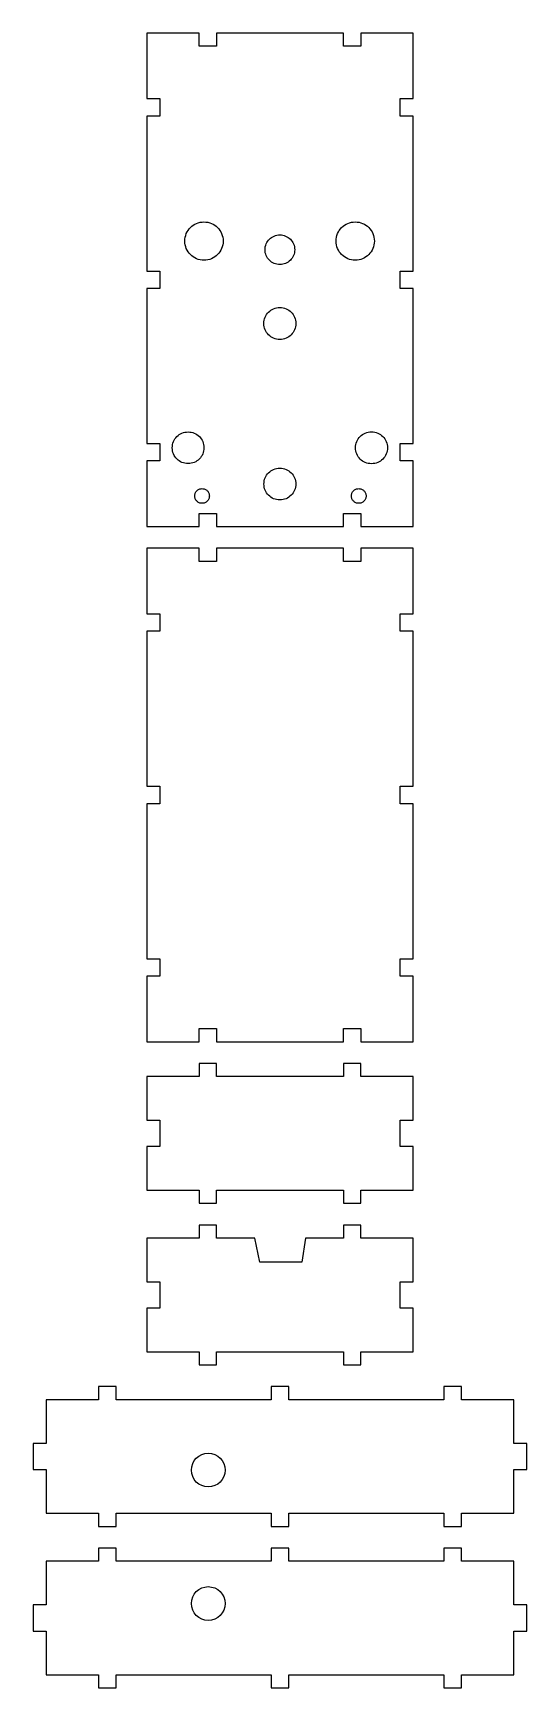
# Model space of a CAD drawing. Header units: metres. Extents: x -56 to 56, y -322 to 56.
import ezdxf

# ---------------------------------------------------------------- set-up
doc = ezdxf.new("R2010")
doc.units = ezdxf.units.M

msp = doc.modelspace()

# ---------------------------------------------------------------- linework, layer by layer
for p, q in [((-18.5, 56.5), (-30.5, 56.5)), ((-30.5, 56.5), (-30.5, 41.5)), ((-18.5, 53.5), (-18.5, 56.5)), ((-14.5, 53.5), (-18.5, 53.5)), ((14.5, 56.5), (-14.5, 56.5)), ((-14.5, 56.5), (-14.5, 53.5)), ((14.5, 53.5), (14.5, 56.5)), ((18.5, 53.5), (14.5, 53.5)), ((30.5, 56.5), (18.5, 56.5)), ((18.5, 56.5), (18.5, 53.5)), ((30.5, 41.5), (30.5, 56.5)), ((-30.5, 41.5), (-27.5, 41.5)), ((-27.5, 41.5), (-27.5, 37.5)), ((27.5, 37.5), (27.5, 41.5)), ((27.5, 41.5), (30.5, 41.5)), ((-27.5, 37.5), (-30.5, 37.5)), ((-30.5, 37.5), (-30.5, 2)), ((30.5, 37.5), (27.5, 37.5)), ((30.5, 1.99998), (30.5, 37.5)), ((-21.0332, 11.3174), (-20.7803, 11.6553)), ((-20.7803, 11.6553), (-20.498, 11.9668)), ((-20.498, 11.9668), (-20.1865, 12.249)), ((-20.1865, 12.249), (-19.8486, 12.502)), ((-19.8486, 12.502), (-19.4873, 12.7217)), ((-19.4873, 12.7217), (-19.1035, 12.9062)), ((-19.1035, 12.9062), (-18.7012, 13.0537)), ((-18.7012, 13.0537), (-18.2812, 13.1611)), ((-18.2812, 13.1611), (-17.8457, 13.2275)), ((-17.8457, 13.2275), (-17.3975, 13.251)), ((-17.3975, 13.251), (-16.9492, 13.2275)), ((-16.9492, 13.2275), (-16.5137, 13.1611)), ((-16.5137, 13.1611), (-16.0938, 13.0537)), ((-16.0938, 13.0537), (-15.6904, 12.9062)), ((-15.6904, 12.9062), (-15.3076, 12.7217)), ((-15.3076, 12.7217), (-14.9463, 12.502)), ((-14.9463, 12.502), (-14.6084, 12.249)), ((-14.6084, 12.249), (-14.2969, 11.9668)), ((-14.2969, 11.9668), (-14.0137, 11.6553)), ((-14.0137, 11.6553), (-13.7617, 11.3174)), ((13.5762, 11.3174), (13.8281, 11.6553)), ((13.8281, 11.6553), (14.1113, 11.9668)), ((14.1113, 11.9668), (14.4229, 12.249)), ((14.4229, 12.249), (14.7598, 12.5019)), ((14.7598, 12.5019), (15.1211, 12.7217)), ((15.1211, 12.7217), (15.5049, 12.9062)), ((15.5049, 12.9062), (15.9072, 13.0537)), ((15.9072, 13.0537), (16.3281, 13.1611)), ((16.3281, 13.1611), (16.7627, 13.2275)), ((16.7627, 13.2275), (17.2119, 13.251)), ((17.2119, 13.251), (17.6602, 13.2275)), ((17.6602, 13.2275), (18.0947, 13.1611)), ((18.0947, 13.1611), (18.5156, 13.0537)), ((18.5156, 13.0537), (18.918, 12.9062)), ((18.918, 12.9062), (19.3018, 12.7217)), ((19.3018, 12.7217), (19.6631, 12.5019)), ((19.6631, 12.5019), (20, 12.249)), ((20, 12.249), (20.3115, 11.9668)), ((20.3115, 11.9668), (20.5947, 11.6553)), ((20.5947, 11.6553), (20.8477, 11.3174)), ((-21.7822, 8.86621), (-21.7588, 9.31445)), ((-21.7588, 8.41797), (-21.7822, 8.86621)), ((-21.7588, 9.31445), (-21.6924, 9.75)), ((-21.6924, 7.98242), (-21.7588, 8.41797)), ((-21.6924, 9.75), (-21.585, 10.1699)), ((-21.585, 7.5625), (-21.6924, 7.98242)), ((-21.585, 10.1699), (-21.4375, 10.5723)), ((-21.4375, 10.5723), (-21.2529, 10.9561)), ((-21.2529, 10.9561), (-21.0332, 11.3174)), ((-13.7617, 11.3174), (-13.542, 10.9561)), ((-13.542, 10.9561), (-13.3574, 10.5723)), ((-13.3574, 10.5723), (-13.2099, 10.1699)), ((-13.2099, 10.1699), (-13.1015, 9.75)), ((-13.1015, 7.98242), (-13.2099, 7.5625)), ((-13.1015, 9.75), (-13.0351, 9.31445)), ((-13.0351, 8.41797), (-13.1015, 7.98242)), ((-13.0351, 9.31445), (-13.0127, 8.86621)), ((-13.0127, 8.86621), (-13.0351, 8.41797)), ((-3.35936, 7.56836), (-3.27635, 7.89453)), ((-3.27635, 7.89453), (-3.16209, 8.20703)), ((-3.16209, 8.20703), (-3.01854, 8.50391)), ((-3.01854, 8.50391), (-2.84862, 8.78418)), ((-2.84862, 8.78418), (-2.65331, 9.04492)), ((-2.65331, 9.04492), (-2.43358, 9.28711)), ((-2.43358, 9.28711), (-2.19237, 9.50586)), ((-2.19237, 9.50586), (-1.93065, 9.70117)), ((-1.93065, 9.70117), (-1.65038, 9.87207)), ((-1.65038, 9.87207), (-1.3535, 10.0146)), ((-1.3535, 10.0146), (-1.041, 10.1289)), ((-1.041, 10.1289), (-0.71581, 10.2129)), ((-0.71581, 10.2129), (-0.37791, 10.2646)), ((-0.37791, 10.2646), (-0.03123, 10.2822)), ((-0.03123, 10.2822), (0.31641, 10.2646)), ((0.31641, 10.2646), (0.6543, 10.2129)), ((0.6543, 10.2129), (0.97949, 10.1289)), ((0.97949, 10.1289), (1.29199, 10.0146)), ((1.29199, 10.0146), (1.58887, 9.87207)), ((1.58887, 9.87207), (1.86914, 9.70117)), ((1.86914, 9.70117), (2.13086, 9.50586)), ((2.13086, 9.50586), (2.37207, 9.28711)), ((2.37207, 9.28711), (2.59082, 9.04492)), ((2.59082, 9.04492), (2.78711, 8.78418)), ((2.78711, 8.78418), (2.95703, 8.50391)), ((2.95703, 8.50391), (3.09961, 8.20703)), ((3.09961, 8.20703), (3.21387, 7.89453)), ((3.21387, 7.89453), (3.29785, 7.56836)), ((12.8271, 8.8662), (12.8496, 9.31444)), ((12.8496, 8.41795), (12.8271, 8.8662)), ((12.8496, 9.31444), (12.916, 9.74998)), ((12.916, 7.98241), (12.8496, 8.41795)), ((12.916, 9.74998), (13.0244, 10.1699)), ((13.0244, 7.56248), (12.916, 7.98241)), ((13.0244, 10.1699), (13.1719, 10.5723)), ((13.1719, 10.5723), (13.3564, 10.956)), ((13.3564, 10.956), (13.5762, 11.3174)), ((20.8477, 11.3174), (21.0664, 10.956)), ((21.0664, 10.956), (21.251, 10.5723)), ((21.251, 10.5723), (21.3984, 10.1699)), ((21.3984, 10.1699), (21.5068, 9.74998)), ((21.5068, 7.98241), (21.3984, 7.56248)), ((21.5068, 9.74998), (21.5732, 9.31444)), ((21.5732, 8.41795), (21.5068, 7.98241)), ((21.5732, 9.31444), (21.5957, 8.8662)), ((21.5957, 8.8662), (21.5732, 8.41795)), ((-21.4375, 7.15918), (-21.585, 7.5625)), ((-21.2529, 6.77637), (-21.4375, 7.15918)), ((-21.0332, 6.41504), (-21.2529, 6.77637)), ((-20.7803, 6.07715), (-21.0332, 6.41504)), ((-20.498, 5.76562), (-20.7803, 6.07715)), ((-20.1865, 5.48242), (-20.498, 5.76562)), ((-19.8486, 5.23047), (-20.1865, 5.48242)), ((-19.4873, 5.01074), (-19.8486, 5.23047)), ((-19.1035, 4.82617), (-19.4873, 5.01074)), ((-18.7012, 4.67871), (-19.1035, 4.82617)), ((-18.2812, 4.57031), (-18.7012, 4.67871)), ((-17.8457, 4.50391), (-18.2812, 4.57031)), ((-17.3975, 4.48145), (-17.8457, 4.50391)), ((-16.9492, 4.50391), (-17.3975, 4.48145)), ((-16.5137, 4.57031), (-16.9492, 4.50391)), ((-16.0938, 4.67871), (-16.5137, 4.57031)), ((-15.6904, 4.82617), (-16.0938, 4.67871)), ((-15.3076, 5.01074), (-15.6904, 4.82617)), ((-14.9463, 5.23047), (-15.3076, 5.01074)), ((-14.6084, 5.48242), (-14.9463, 5.23047)), ((-14.2969, 5.76562), (-14.6084, 5.48242)), ((-14.0137, 6.07715), (-14.2969, 5.76562)), ((-13.7617, 6.41504), (-14.0137, 6.07715)), ((-13.542, 6.77637), (-13.7617, 6.41504)), ((-13.3574, 7.15918), (-13.542, 6.77637)), ((-13.2099, 7.5625), (-13.3574, 7.15918)), ((-3.4287, 6.88379), (-3.41112, 7.23145)), ((-3.41112, 6.53613), (-3.4287, 6.88379)), ((-3.41112, 7.23145), (-3.35936, 7.56836)), ((-3.35936, 6.19922), (-3.41112, 6.53613)), ((-3.27635, 5.87305), (-3.35936, 6.19922)), ((-3.16209, 5.56152), (-3.27635, 5.87305)), ((-3.01854, 5.26465), (-3.16209, 5.56152)), ((-2.84862, 4.98438), (-3.01854, 5.26465)), ((-2.65331, 4.72266), (-2.84862, 4.98438)), ((-2.43358, 4.48145), (-2.65331, 4.72266)), ((-2.19237, 4.26172), (-2.43358, 4.48145)), ((-1.93065, 4.06641), (-2.19237, 4.26172)), ((-1.65038, 3.89648), (-1.93065, 4.06641)), ((-1.3535, 3.75293), (-1.65038, 3.89648)), ((1.58887, 3.89648), (1.29199, 3.75293)), ((1.86914, 4.06641), (1.58887, 3.89648)), ((2.13086, 4.26172), (1.86914, 4.06641)), ((2.37207, 4.48145), (2.13086, 4.26172)), ((2.59082, 4.72266), (2.37207, 4.48145)), ((2.78711, 4.98438), (2.59082, 4.72266)), ((2.95703, 5.26465), (2.78711, 4.98438)), ((3.09961, 5.56152), (2.95703, 5.26465)), ((3.21387, 5.87305), (3.09961, 5.56152)), ((3.29785, 6.19922), (3.21387, 5.87305)), ((3.29785, 7.56836), (3.34961, 7.23145)), ((3.34961, 6.53613), (3.29785, 6.19922)), ((3.34961, 7.23145), (3.36719, 6.88379)), ((3.36719, 6.88379), (3.34961, 6.53613)), ((13.1719, 7.15916), (13.0244, 7.56248)), ((13.3564, 6.77635), (13.1719, 7.15916)), ((13.5762, 6.41502), (13.3564, 6.77635)), ((13.8281, 6.07713), (13.5762, 6.41502)), ((14.1113, 5.76561), (13.8281, 6.07713)), ((14.4229, 5.48241), (14.1113, 5.76561)), ((14.7598, 5.23045), (14.4229, 5.48241)), ((15.1211, 5.01073), (14.7598, 5.23045)), ((15.5049, 4.82616), (15.1211, 5.01073)), ((15.9072, 4.6787), (15.5049, 4.82616)), ((16.3281, 4.5703), (15.9072, 4.6787)), ((16.7627, 4.50389), (16.3281, 4.5703)), ((17.2119, 4.48143), (16.7627, 4.50389)), ((17.6602, 4.50389), (17.2119, 4.48143)), ((18.0947, 4.5703), (17.6602, 4.50389)), ((18.5156, 4.6787), (18.0947, 4.5703)), ((18.918, 4.82616), (18.5156, 4.6787)), ((19.3018, 5.01073), (18.918, 4.82616)), ((19.6631, 5.23045), (19.3018, 5.01073)), ((20, 5.48241), (19.6631, 5.23045)), ((20.3115, 5.76561), (20, 5.48241)), ((20.5947, 6.07713), (20.3115, 5.76561)), ((20.8477, 6.41502), (20.5947, 6.07713)), ((21.0664, 6.77635), (20.8477, 6.41502)), ((21.251, 7.15916), (21.0664, 6.77635)), ((21.3984, 7.56248), (21.251, 7.15916)), ((-30.5, 2), (-27.5, 2)), ((-27.5, 2), (-27.5, -1.99998)), ((-1.041, 3.63867), (-1.3535, 3.75293)), ((-0.71581, 3.55469), (-1.041, 3.63867)), ((-0.37791, 3.50391), (-0.71581, 3.55469)), ((-0.03123, 3.48633), (-0.37791, 3.50391)), ((0.31641, 3.50391), (-0.03123, 3.48633)), ((0.6543, 3.55469), (0.31641, 3.50391)), ((0.97949, 3.63867), (0.6543, 3.55469)), ((1.29199, 3.75293), (0.97949, 3.63867)), ((27.5, -2), (27.5, 1.99998)), ((27.5, 1.99998), (30.5, 1.99998)), ((-27.5, -1.99998), (-30.5, -1.99998)), ((-30.5, -1.99998), (-30.5, -37.5)), ((30.5, -2), (27.5, -2)), ((30.5, -37.5), (30.5, -2)), ((-2.85156, -7.67676), (-2.61621, -7.41699)), ((-2.61621, -7.41699), (-2.35645, -7.18164)), ((-2.35645, -7.18164), (-2.0752, -6.9707)), ((-2.0752, -6.9707), (-1.77344, -6.78809)), ((-1.77344, -6.78809), (-1.4541, -6.63379)), ((-1.4541, -6.63379), (-1.11816, -6.51074)), ((-1.11816, -6.51074), (-0.76855, -6.4209)), ((-0.76855, -6.4209), (-0.40527, -6.36523)), ((-0.40527, -6.36523), (-0.03125, -6.34668)), ((-0.03125, -6.34668), (0.34178, -6.36523)), ((0.34178, -6.36523), (0.70506, -6.4209)), ((0.70506, -6.4209), (1.05565, -6.51074)), ((1.05565, -6.51074), (1.39159, -6.63379)), ((1.39159, -6.63379), (1.71092, -6.78809)), ((1.71092, -6.78809), (2.0117, -6.9707)), ((2.0117, -6.9707), (2.29393, -7.18164)), ((2.29393, -7.18164), (2.55272, -7.41699)), ((2.55272, -7.41699), (2.78905, -7.67676)), ((-3.68652, -10.002), (-3.66797, -9.62793)), ((-3.66797, -10.375), (-3.68652, -10.002)), ((-3.66797, -9.62793), (-3.6123, -9.26465)), ((-3.6123, -10.7383), (-3.66797, -10.375)), ((-3.6123, -9.26465), (-3.52246, -8.91504)), ((-3.52246, -11.0889), (-3.6123, -10.7383)), ((-3.52246, -8.91504), (-3.39941, -8.5791)), ((-3.39941, -11.4238), (-3.52246, -11.0889)), ((-3.39941, -8.5791), (-3.24512, -8.25977)), ((-3.24512, -8.25977), (-3.0625, -7.95801)), ((-3.0625, -7.95801), (-2.85156, -7.67676)), ((2.78905, -7.67676), (2.99901, -7.95801)), ((2.99901, -7.95801), (3.1826, -8.25977)), ((3.1826, -8.25977), (3.33592, -8.5791)), ((3.33592, -8.5791), (3.45897, -8.91504)), ((3.45897, -11.0889), (3.33592, -11.4238)), ((3.45897, -8.91504), (3.54881, -9.26465)), ((3.54881, -10.7383), (3.45897, -11.0889)), ((3.54881, -9.26465), (3.60448, -9.62793)), ((3.60448, -10.375), (3.54881, -10.7383)), ((3.60448, -9.62793), (3.62401, -10.002)), ((3.62401, -10.002), (3.60448, -10.375)), ((-3.24512, -11.7441), (-3.39941, -11.4238)), ((-3.0625, -12.0449), (-3.24512, -11.7441)), ((-2.85156, -12.3262), (-3.0625, -12.0449)), ((-2.61621, -12.5859), (-2.85156, -12.3262)), ((-2.35645, -12.8223), (-2.61621, -12.5859)), ((-2.0752, -13.0322), (-2.35645, -12.8223)), ((-1.77344, -13.2158), (-2.0752, -13.0322)), ((-1.4541, -13.3691), (-1.77344, -13.2158)), ((-1.11816, -13.4922), (-1.4541, -13.3691)), ((-0.76855, -13.582), (-1.11816, -13.4922)), ((-0.40527, -13.6377), (-0.76855, -13.582)), ((-0.03125, -13.6562), (-0.40527, -13.6377)), ((0.34178, -13.6377), (-0.03125, -13.6562)), ((0.70506, -13.582), (0.34178, -13.6377)), ((1.05565, -13.4922), (0.70506, -13.582)), ((1.39159, -13.3691), (1.05565, -13.4922)), ((1.71092, -13.2158), (1.39159, -13.3691)), ((2.0117, -13.0322), (1.71092, -13.2158)), ((2.29393, -12.8223), (2.0117, -13.0322)), ((2.55272, -12.5859), (2.29393, -12.8223)), ((2.78905, -12.3262), (2.55272, -12.5859)), ((2.99901, -12.0449), (2.78905, -12.3262)), ((3.1826, -11.7441), (2.99901, -12.0449)), ((3.33592, -11.4238), (3.1826, -11.7441)), ((-30.5, -37.5), (-27.5, -37.5)), ((-27.5, -37.5), (-27.5, -41.5)), ((-24.6387, -38.1035), (-24.584, -37.7432)), ((-24.584, -37.7432), (-24.4941, -37.3945)), ((-24.4941, -37.3945), (-24.3721, -37.0615)), ((-24.3721, -37.0615), (-24.2197, -36.7441)), ((-24.2197, -36.7441), (-24.0381, -36.4443)), ((-24.0381, -36.4443), (-23.8291, -36.165)), ((-23.8291, -36.165), (-23.5947, -35.9072)), ((-23.5947, -35.9072), (-23.3369, -35.6729)), ((-23.3369, -35.6729), (-23.0566, -35.4639)), ((-23.0566, -35.4639), (-22.7578, -35.2822)), ((-22.7578, -35.2822), (-22.4404, -35.1289)), ((-22.4404, -35.1289), (-22.1064, -35.0068)), ((-22.1064, -35.0068), (-21.7588, -34.918)), ((-21.7588, -34.918), (-21.3984, -34.8623)), ((-21.3984, -34.8623), (-21.0273, -34.8438)), ((-21.0273, -34.8438), (-20.6562, -34.8623)), ((-20.6562, -34.8623), (-20.2949, -34.918)), ((-20.2949, -34.918), (-19.9473, -35.0068)), ((-19.9473, -35.0068), (-19.6133, -35.1289)), ((-19.6133, -35.1289), (-19.2959, -35.2822)), ((-19.2959, -35.2822), (-18.9971, -35.4639)), ((-18.9971, -35.4639), (-18.7178, -35.6729)), ((-18.7178, -35.6729), (-18.46, -35.9072)), ((-18.46, -35.9072), (-18.2256, -36.165)), ((-18.2256, -36.165), (-18.0166, -36.4443)), ((-18.0166, -36.4443), (-17.834, -36.7441)), ((-17.834, -36.7441), (-17.6816, -37.0615)), ((-17.6816, -37.0615), (-17.5596, -37.3945)), ((-17.5596, -37.3945), (-17.4697, -37.7432)), ((-17.4697, -37.7432), (-17.415, -38.1035)), ((17.3008, -38.1006), (17.3555, -37.7383)), ((17.3555, -37.7383), (17.4463, -37.3877)), ((17.4463, -37.3877), (17.5683, -37.0518)), ((17.5683, -37.0518), (17.7226, -36.7324)), ((17.7226, -36.7324), (17.9053, -36.4307)), ((17.9053, -36.4307), (18.1162, -36.1494)), ((18.1162, -36.1494), (18.3515, -35.8906)), ((18.3515, -35.8906), (18.6113, -35.6543)), ((18.6113, -35.6543), (18.8926, -35.4443)), ((18.8926, -35.4443), (19.1943, -35.2607)), ((19.1943, -35.2607), (19.5137, -35.1074)), ((19.5137, -35.1074), (19.8496, -34.9844)), ((19.8496, -34.9844), (20.1992, -34.8945)), ((20.1992, -34.8945), (20.5625, -34.8389)), ((20.5625, -34.8389), (20.9365, -34.8193)), ((20.9365, -34.8193), (21.3096, -34.8389)), ((21.3096, -34.8389), (21.6728, -34.8945)), ((21.6728, -34.8945), (22.0234, -34.9844)), ((22.0234, -34.9844), (22.3584, -35.1074)), ((22.3584, -35.1074), (22.6787, -35.2607)), ((22.6787, -35.2607), (22.9795, -35.4443)), ((22.9795, -35.4443), (23.2607, -35.6543)), ((23.2607, -35.6543), (23.5205, -35.8906)), ((23.5205, -35.8906), (23.7568, -36.1494)), ((23.7568, -36.1494), (23.9668, -36.4307)), ((23.9668, -36.4307), (24.1494, -36.7324)), ((24.1494, -36.7324), (24.3037, -37.0518)), ((24.3037, -37.0518), (24.4267, -37.3877)), ((24.4267, -37.3877), (24.5166, -37.7383)), ((24.5166, -37.7383), (24.5723, -38.1006)), ((27.5, -41.5), (27.5, -37.5)), ((27.5, -37.5), (30.5, -37.5)), ((-27.5, -41.5), (-30.5, -41.5)), ((-30.5, -41.5), (-30.5, -56.5)), ((-24.6582, -38.4746), (-24.6387, -38.1035)), ((-24.6387, -38.8457), (-24.6582, -38.4746)), ((-24.584, -39.2061), (-24.6387, -38.8457)), ((-24.4941, -39.5547), (-24.584, -39.2061)), ((-24.3721, -39.8877), (-24.4941, -39.5547)), ((-24.2197, -40.2051), (-24.3721, -39.8877)), ((-24.0381, -40.5049), (-24.2197, -40.2051)), ((-23.8291, -40.7842), (-24.0381, -40.5049)), ((-23.5947, -41.042), (-23.8291, -40.7842)), ((-23.3369, -41.2764), (-23.5947, -41.042)), ((-23.0566, -41.4854), (-23.3369, -41.2764)), ((-22.7578, -41.667), (-23.0566, -41.4854)), ((-22.4404, -41.8203), (-22.7578, -41.667)), ((-19.2959, -41.667), (-19.6133, -41.8203)), ((-18.9971, -41.4854), (-19.2959, -41.667)), ((-18.7178, -41.2764), (-18.9971, -41.4854)), ((-18.46, -41.042), (-18.7178, -41.2764)), ((-18.2256, -40.7842), (-18.46, -41.042)), ((-18.0166, -40.5049), (-18.2256, -40.7842)), ((-17.834, -40.2051), (-18.0166, -40.5049)), ((-17.6816, -39.8877), (-17.834, -40.2051)), ((-17.5596, -39.5547), (-17.6816, -39.8877)), ((-17.4697, -39.2061), (-17.5596, -39.5547)), ((-17.415, -38.8457), (-17.4697, -39.2061)), ((-17.415, -38.1035), (-17.3965, -38.4746)), ((-17.3965, -38.4746), (-17.415, -38.8457)), ((17.2812, -38.4746), (17.3008, -38.1006)), ((17.3008, -38.8486), (17.2812, -38.4746)), ((17.3555, -39.2109), (17.3008, -38.8486)), ((17.4463, -39.5615), (17.3555, -39.2109)), ((17.5683, -39.8975), (17.4463, -39.5615)), ((17.7226, -40.2168), (17.5683, -39.8975)), ((17.9053, -40.5176), (17.7226, -40.2168)), ((18.1162, -40.7988), (17.9053, -40.5176)), ((18.3515, -41.0586), (18.1162, -40.7988)), ((18.6113, -41.2949), (18.3515, -41.0586)), ((18.8926, -41.5049), (18.6113, -41.2949)), ((19.1943, -41.6885), (18.8926, -41.5049)), ((19.5137, -41.8418), (19.1943, -41.6885)), ((22.6787, -41.6885), (22.3584, -41.8418)), ((22.9795, -41.5049), (22.6787, -41.6885)), ((23.2607, -41.2949), (22.9795, -41.5049)), ((23.5205, -41.0586), (23.2607, -41.2949)), ((23.7568, -40.7988), (23.5205, -41.0586)), ((23.9668, -40.5176), (23.7568, -40.7988)), ((24.1494, -40.2168), (23.9668, -40.5176)), ((24.3037, -39.8975), (24.1494, -40.2168)), ((24.4267, -39.5615), (24.3037, -39.8975)), ((24.5166, -39.2109), (24.4267, -39.5615)), ((24.5723, -38.8486), (24.5166, -39.2109)), ((24.5723, -38.1006), (24.5908, -38.4746)), ((24.5908, -38.4746), (24.5723, -38.8486)), ((30.5, -41.5), (27.5, -41.5)), ((30.5, -56.5), (30.5, -41.5)), ((-22.1064, -41.9424), (-22.4404, -41.8203)), ((-21.7588, -42.0312), (-22.1064, -41.9424)), ((-21.3984, -42.0869), (-21.7588, -42.0312)), ((-21.0273, -42.1055), (-21.3984, -42.0869)), ((-20.6562, -42.0869), (-21.0273, -42.1055)), ((-20.2949, -42.0312), (-20.6562, -42.0869)), ((-19.9473, -41.9424), (-20.2949, -42.0312)), ((-19.6133, -41.8203), (-19.9473, -41.9424)), ((-3.5127, -45.6914), (-3.38965, -45.3564)), ((-3.38965, -45.3564), (-3.23633, -45.0381)), ((-3.23633, -45.0381), (-3.05371, -44.7373)), ((-3.05371, -44.7373), (-2.84375, -44.457)), ((-2.84375, -44.457), (-2.60938, -44.1982)), ((-2.60938, -44.1982), (-2.34961, -43.9629)), ((-2.34961, -43.9629), (-2.06934, -43.7529)), ((-2.06934, -43.7529), (-1.76855, -43.5703)), ((-1.76855, -43.5703), (-1.4502, -43.417)), ((-1.4502, -43.417), (-1.11523, -43.2939)), ((-1.11523, -43.2939), (-0.76562, -43.2041)), ((-0.76562, -43.2041), (-0.4043, -43.1494)), ((-0.4043, -43.1494), (-0.03125, -43.1299)), ((-0.03125, -43.1299), (0.34081, -43.1494)), ((0.34081, -43.1494), (0.70311, -43.2041)), ((0.70311, -43.2041), (1.05272, -43.2939)), ((1.05272, -43.2939), (1.38768, -43.417)), ((1.38768, -43.417), (1.70604, -43.5703)), ((1.70604, -43.5703), (2.00682, -43.7529)), ((2.00682, -43.7529), (2.28709, -43.9629)), ((2.28709, -43.9629), (2.54588, -44.1982)), ((2.54588, -44.1982), (2.78123, -44.457)), ((2.78123, -44.457), (2.9912, -44.7373)), ((2.9912, -44.7373), (3.17381, -45.0381)), ((3.17381, -45.0381), (3.32713, -45.3564)), ((3.32713, -45.3564), (3.45018, -45.6914)), ((19.8496, -41.9648), (19.5137, -41.8418)), ((20.1992, -42.0547), (19.8496, -41.9648)), ((20.5625, -42.1104), (20.1992, -42.0547)), ((20.9365, -42.1289), (20.5625, -42.1104)), ((21.3096, -42.1104), (20.9365, -42.1289)), ((21.6728, -42.0547), (21.3096, -42.1104)), ((22.0234, -41.9648), (21.6728, -42.0547)), ((22.3584, -41.8418), (22.0234, -41.9648)), ((-19.5166, -49.3457), (-19.4912, -49.1787)), ((-19.4912, -49.1787), (-19.4492, -49.0176)), ((-19.4492, -49.0176), (-19.3936, -48.8633)), ((-19.3936, -48.8633), (-19.3223, -48.7158)), ((-19.3223, -48.7158), (-19.2383, -48.5771)), ((-19.2383, -48.5771), (-19.1416, -48.4482)), ((-19.1416, -48.4482), (-19.0332, -48.3291)), ((-19.0332, -48.3291), (-18.9141, -48.2207)), ((-18.9141, -48.2207), (-18.7842, -48.124)), ((-18.7842, -48.124), (-18.6455, -48.0391)), ((-18.6455, -48.0391), (-18.499, -47.9688)), ((-18.499, -47.9688), (-18.3447, -47.9121)), ((-18.3447, -47.9121), (-18.1836, -47.8711)), ((-18.1836, -47.8711), (-18.0166, -47.8457)), ((-18.0166, -47.8457), (-17.8447, -47.8369)), ((-17.8447, -47.8369), (-17.6729, -47.8457)), ((-17.6729, -47.8457), (-17.5059, -47.8711)), ((-17.5059, -47.8711), (-17.3447, -47.9121)), ((-17.3447, -47.9121), (-17.1904, -47.9688)), ((-17.1904, -47.9688), (-17.0439, -48.0391)), ((-17.0439, -48.0391), (-16.9053, -48.124)), ((-16.9053, -48.124), (-16.7754, -48.2207)), ((-16.7754, -48.2207), (-16.6562, -48.3291)), ((-16.6562, -48.3291), (-16.5479, -48.4482)), ((-16.5479, -48.4482), (-16.4512, -48.5771)), ((-16.4512, -48.5771), (-16.3672, -48.7158)), ((-16.3672, -48.7158), (-16.2959, -48.8633)), ((-16.2959, -48.8633), (-16.2393, -49.0176)), ((-16.2393, -49.0176), (-16.1982, -49.1787)), ((-16.1982, -49.1787), (-16.1729, -49.3457)), ((-3.67676, -46.7754), (-3.6582, -46.4023)), ((-3.6582, -47.1484), (-3.67676, -46.7754)), ((-3.6582, -46.4023), (-3.60254, -46.041)), ((-3.60254, -47.5098), (-3.6582, -47.1484)), ((-3.60254, -46.041), (-3.5127, -45.6914)), ((-3.5127, -47.8594), (-3.60254, -47.5098)), ((-3.38965, -48.1943), (-3.5127, -47.8594)), ((-3.23633, -48.5127), (-3.38965, -48.1943)), ((-3.05371, -48.8135), (-3.23633, -48.5127)), ((-2.84375, -49.0938), (-3.05371, -48.8135)), ((-2.60938, -49.3525), (-2.84375, -49.0938)), ((2.78123, -49.0938), (2.54588, -49.3525)), ((2.9912, -48.8135), (2.78123, -49.0938)), ((3.17381, -48.5127), (2.9912, -48.8135)), ((3.32713, -48.1943), (3.17381, -48.5127)), ((3.45018, -47.8594), (3.32713, -48.1943)), ((3.45018, -45.6914), (3.54002, -46.041)), ((3.54002, -47.5098), (3.45018, -47.8594)), ((3.54002, -46.041), (3.59471, -46.4023)), ((3.59471, -47.1484), (3.54002, -47.5098)), ((3.59471, -46.4023), (3.61327, -46.7754)), ((3.61327, -46.7754), (3.59471, -47.1484)), ((16.3486, -49.3457), (16.374, -49.1787)), ((16.374, -49.1787), (16.416, -49.0176)), ((16.416, -49.0176), (16.4726, -48.8633)), ((16.4726, -48.8633), (16.543, -48.7158)), ((16.543, -48.7158), (16.6269, -48.5771)), ((16.6269, -48.5771), (16.7236, -48.4482)), ((16.7236, -48.4482), (16.832, -48.3291)), ((16.832, -48.3291), (16.9521, -48.2207)), ((16.9521, -48.2207), (17.081, -48.124)), ((17.081, -48.124), (17.2197, -48.0391)), ((17.2197, -48.0391), (17.3662, -47.9688)), ((17.3662, -47.9688), (17.5215, -47.9121)), ((17.5215, -47.9121), (17.6816, -47.8711)), ((17.6816, -47.8711), (17.8486, -47.8457)), ((17.8486, -47.8457), (18.0205, -47.8369)), ((18.0205, -47.8369), (18.1924, -47.8457)), ((18.1924, -47.8457), (18.3594, -47.8711)), ((18.3594, -47.8711), (18.5205, -47.9121)), ((18.5205, -47.9121), (18.6748, -47.9688)), ((18.6748, -47.9688), (18.8223, -48.0391)), ((18.8223, -48.0391), (18.9599, -48.124)), ((18.9599, -48.124), (19.0898, -48.2207)), ((19.0898, -48.2207), (19.209, -48.3291)), ((19.209, -48.3291), (19.3174, -48.4482)), ((19.3174, -48.4482), (19.414, -48.5771)), ((19.414, -48.5771), (19.498, -48.7158)), ((19.498, -48.7158), (19.5693, -48.8633)), ((19.5693, -48.8633), (19.626, -49.0176)), ((19.626, -49.0176), (19.667, -49.1787)), ((19.667, -49.1787), (19.6924, -49.3457)), ((-19.5254, -49.5176), (-19.5166, -49.3457)), ((-19.5166, -49.6895), (-19.5254, -49.5176)), ((-19.4912, -49.8555), (-19.5166, -49.6895)), ((-19.4492, -50.0166), (-19.4912, -49.8555)), ((-19.3936, -50.1709), (-19.4492, -50.0166)), ((-19.3223, -50.3184), (-19.3936, -50.1709)), ((-19.2383, -50.457), (-19.3223, -50.3184)), ((-19.1416, -50.5859), (-19.2383, -50.457)), ((-19.0332, -50.7051), (-19.1416, -50.5859)), ((-18.9141, -50.8145), (-19.0332, -50.7051)), ((-18.7842, -50.9111), (-18.9141, -50.8145)), ((-18.6455, -50.9951), (-18.7842, -50.9111)), ((-18.499, -51.0654), (-18.6455, -50.9951)), ((-18.3447, -51.1221), (-18.499, -51.0654)), ((-18.1836, -51.1641), (-18.3447, -51.1221)), ((-18.0166, -51.1895), (-18.1836, -51.1641)), ((-17.8447, -51.1973), (-18.0166, -51.1895)), ((-17.6729, -51.1895), (-17.8447, -51.1973)), ((-17.5059, -51.1641), (-17.6729, -51.1895)), ((-17.3447, -51.1221), (-17.5059, -51.1641)), ((-17.1904, -51.0654), (-17.3447, -51.1221)), ((-17.0439, -50.9951), (-17.1904, -51.0654)), ((-16.9053, -50.9111), (-17.0439, -50.9951)), ((-16.7754, -50.8145), (-16.9053, -50.9111)), ((-16.6562, -50.7051), (-16.7754, -50.8145)), ((-16.5479, -50.5859), (-16.6562, -50.7051)), ((-16.4512, -50.457), (-16.5479, -50.5859)), ((-16.3672, -50.3184), (-16.4512, -50.457)), ((-16.2959, -50.1709), (-16.3672, -50.3184)), ((-16.2393, -50.0166), (-16.2959, -50.1709)), ((-16.1982, -49.8555), (-16.2393, -50.0166)), ((-16.1729, -49.6895), (-16.1982, -49.8555)), ((-16.1729, -49.3457), (-16.1641, -49.5176)), ((-16.1641, -49.5176), (-16.1729, -49.6895)), ((-2.34961, -49.5879), (-2.60938, -49.3525)), ((-2.06934, -49.7979), (-2.34961, -49.5879)), ((-1.76855, -49.9805), (-2.06934, -49.7979)), ((-1.4502, -50.1338), (-1.76855, -49.9805)), ((-1.11523, -50.2568), (-1.4502, -50.1338)), ((-0.76562, -50.3467), (-1.11523, -50.2568)), ((-0.4043, -50.4014), (-0.76562, -50.3467)), ((-0.03125, -50.4209), (-0.4043, -50.4014)), ((0.34081, -50.4014), (-0.03125, -50.4209)), ((0.70311, -50.3467), (0.34081, -50.4014)), ((1.05272, -50.2568), (0.70311, -50.3467)), ((1.38768, -50.1338), (1.05272, -50.2568)), ((1.70604, -49.9805), (1.38768, -50.1338)), ((2.00682, -49.7979), (1.70604, -49.9805)), ((2.28709, -49.5879), (2.00682, -49.7979)), ((2.54588, -49.3525), (2.28709, -49.5879)), ((16.3398, -49.5176), (16.3486, -49.3457)), ((16.3486, -49.6895), (16.3398, -49.5176)), ((16.374, -49.8555), (16.3486, -49.6895)), ((16.416, -50.0166), (16.374, -49.8555)), ((16.4726, -50.1709), (16.416, -50.0166)), ((16.543, -50.3184), (16.4726, -50.1709)), ((16.6269, -50.457), (16.543, -50.3184)), ((16.7236, -50.5859), (16.6269, -50.457)), ((16.832, -50.7051), (16.7236, -50.5859)), ((16.9521, -50.8145), (16.832, -50.7051)), ((17.081, -50.9111), (16.9521, -50.8145)), ((17.2197, -50.9951), (17.081, -50.9111)), ((17.3662, -51.0654), (17.2197, -50.9951)), ((17.5215, -51.1221), (17.3662, -51.0654)), ((17.6816, -51.1641), (17.5215, -51.1221)), ((17.8486, -51.1895), (17.6816, -51.1641)), ((18.0205, -51.1973), (17.8486, -51.1895)), ((18.1924, -51.1895), (18.0205, -51.1973)), ((18.3594, -51.1641), (18.1924, -51.1895)), ((18.5205, -51.1221), (18.3594, -51.1641)), ((18.6748, -51.0654), (18.5205, -51.1221)), ((18.8223, -50.9951), (18.6748, -51.0654)), ((18.9599, -50.9111), (18.8223, -50.9951)), ((19.0898, -50.8145), (18.9599, -50.9111)), ((19.209, -50.7051), (19.0898, -50.8145)), ((19.3174, -50.5859), (19.209, -50.7051)), ((19.414, -50.457), (19.3174, -50.5859)), ((19.498, -50.3184), (19.414, -50.457)), ((19.5693, -50.1709), (19.498, -50.3184)), ((19.626, -50.0166), (19.5693, -50.1709)), ((19.667, -49.8555), (19.626, -50.0166)), ((19.6924, -49.6895), (19.667, -49.8555)), ((19.6924, -49.3457), (19.7012, -49.5176)), ((19.7012, -49.5176), (19.6924, -49.6895)), ((-30.5, -56.5), (-18.5, -56.5)), ((-18.5, -56.5), (-18.5, -53.5)), ((-18.5, -53.5), (-14.5, -53.5)), ((-14.5, -53.5), (-14.5, -56.5)), ((-14.5, -56.5), (14.5, -56.5)), ((14.5, -53.5), (18.5, -53.5)), ((14.5, -56.5), (14.5, -53.5)), ((18.5, -53.5), (18.5, -56.5)), ((18.5, -56.5), (30.5, -56.5)), ((-18.5, -61.5), (-30.5, -61.5)), ((-30.5, -61.5), (-30.5, -76.5)), ((-18.5, -64.5), (-18.5, -61.5)), ((14.5, -61.5), (-14.5, -61.5)), ((-14.5, -61.5), (-14.5, -64.5)), ((14.5, -64.5), (14.5, -61.5)), ((30.5, -61.5), (18.5, -61.5)), ((18.5, -61.5), (18.5, -64.5)), ((30.5, -76.5), (30.5, -61.5)), ((-14.5, -64.5), (-18.5, -64.5)), ((18.5, -64.5), (14.5, -64.5)), ((-30.5, -76.5), (-27.5, -76.5)), ((-27.5, -76.5), (-27.5, -80.5)), ((27.5, -80.5), (27.5, -76.5)), ((27.5, -76.5), (30.5, -76.5)), ((-27.5, -80.5), (-30.5, -80.5)), ((-30.5, -80.5), (-30.5, -116)), ((30.5, -80.5), (27.5, -80.5)), ((30.5, -116), (30.5, -80.5)), ((-30.5, -116), (-27.5, -116)), ((-27.5, -116), (-27.5, -120)), ((27.5, -120), (27.5, -116)), ((27.5, -116), (30.5, -116)), ((-27.5, -120), (-30.5, -120)), ((-30.5, -120), (-30.5, -155.5)), ((30.5, -120), (27.5, -120)), ((30.5, -155.5), (30.5, -120)), ((-30.5, -155.5), (-27.5, -155.5)), ((-27.5, -155.5), (-27.5, -159.5)), ((27.5, -159.5), (27.5, -155.5)), ((27.5, -155.5), (30.5, -155.5)), ((-27.5, -159.5), (-30.5, -159.5)), ((-30.5, -159.5), (-30.5, -174.5)), ((30.5, -159.5), (27.5, -159.5)), ((30.5, -174.5), (30.5, -159.5)), ((-18.5, -171.5), (-14.5, -171.5)), ((-18.5, -174.5), (-18.5, -171.5)), ((-14.5, -171.5), (-14.5, -174.5)), ((14.5, -174.5), (14.5, -171.5)), ((14.5, -171.5), (18.5, -171.5)), ((18.5, -171.5), (18.5, -174.5)), ((-30.5, -174.5), (-18.5, -174.5)), ((-14.5, -174.5), (14.5, -174.5)), ((18.5, -174.5), (30.5, -174.5)), ((-14.5, -179.5), (-18.5, -179.5)), ((-18.5, -179.5), (-18.5, -182.5)), ((-14.5, -182.5), (-14.5, -179.5)), ((18.5, -179.5), (14.5, -179.5)), ((14.5, -179.5), (14.5, -182.5)), ((18.5, -182.5), (18.5, -179.5)), ((-18.5, -182.5), (-30.5, -182.5)), ((-30.5, -182.5), (-30.5, -192.5)), ((14.5, -182.5), (-14.5, -182.5)), ((30.5, -182.5), (18.5, -182.5)), ((30.5, -192.5), (30.5, -182.5)), ((-30.5, -192.5), (-27.5, -192.5)), ((-27.5, -192.5), (-27.5, -198.5)), ((27.5, -198.5), (27.5, -192.5)), ((27.5, -192.5), (30.5, -192.5)), ((-27.5, -198.5), (-30.5, -198.5)), ((-30.5, -198.5), (-30.5, -208.5)), ((30.5, -198.5), (27.5, -198.5)), ((30.5, -208.5), (30.5, -198.5)), ((-30.5, -208.5), (-18.5, -208.5)), ((-18.5, -208.5), (-18.5, -211.5)), ((-18.5, -211.5), (-14.5, -211.5)), ((-14.5, -208.5), (14.5, -208.5)), ((-14.5, -211.5), (-14.5, -208.5)), ((14.5, -208.5), (14.5, -211.5)), ((14.5, -211.5), (18.5, -211.5)), ((18.5, -211.5), (18.5, -208.5)), ((18.5, -208.5), (30.5, -208.5)), ((-18.5, -219.5), (-30.5, -219.5)), ((-30.5, -219.5), (-30.5, -229.5)), ((-14.5, -216.5), (-18.5, -216.5)), ((-18.5, -216.5), (-18.5, -219.5)), ((-14.5, -219.5), (-14.5, -216.5)), ((-5.77626, -219.5), (-14.5, -219.5)), ((-4.6377, -224.974), (-5.77626, -219.5)), ((5.79948, -219.5), (4.96484, -224.974)), ((14.5, -219.5), (5.79948, -219.5)), ((18.5, -216.5), (14.5, -216.5)), ((14.5, -216.5), (14.5, -219.5)), ((18.5, -219.5), (18.5, -216.5)), ((30.5, -219.5), (18.5, -219.5)), ((30.5, -229.5), (30.5, -219.5)), ((4.96484, -224.974), (-4.6377, -224.974)), ((-30.5, -229.5), (-27.5, -229.5)), ((-27.5, -229.5), (-27.5, -235.5)), ((27.5, -235.5), (27.5, -229.5)), ((27.5, -229.5), (30.5, -229.5)), ((-27.5, -235.5), (-30.5, -235.5)), ((-30.5, -235.5), (-30.5, -245.5)), ((30.5, -235.5), (27.5, -235.5)), ((30.5, -245.5), (30.5, -235.5)), ((-30.5, -245.5), (-18.5, -245.5)), ((-18.5, -245.5), (-18.5, -248.5)), ((-14.5, -245.5), (14.5, -245.5)), ((-14.5, -248.5), (-14.5, -245.5)), ((14.5, -245.5), (14.5, -248.5)), ((18.5, -248.5), (18.5, -245.5)), ((18.5, -245.5), (30.5, -245.5)), ((-18.5, -248.5), (-14.5, -248.5)), ((14.5, -248.5), (18.5, -248.5)), ((-37.5, -253.5), (-41.5, -253.5)), ((-41.5, -253.5), (-41.5, -256.5)), ((-37.5, -256.5), (-37.5, -253.5)), ((2, -253.5), (-2, -253.5)), ((-2, -253.5), (-2, -256.5)), ((2, -256.5), (2, -253.5)), ((41.5, -253.5), (37.5, -253.5)), ((37.5, -253.5), (37.5, -256.5)), ((41.5, -256.5), (41.5, -253.5)), ((-41.5, -256.5), (-53.5, -256.5)), ((-53.5, -256.5), (-53.5, -266.5)), ((-2, -256.5), (-37.5, -256.5)), ((37.5, -256.5), (2, -256.5)), ((53.5, -256.5), (41.5, -256.5)), ((53.5, -266.5), (53.5, -256.5)), ((-53.5, -266.5), (-56.5, -266.5)), ((-56.5, -266.5), (-56.5, -272.5)), ((-18.5781, -269.41), (-17.9219, -269.054)), ((-17.9219, -269.054), (-17.1963, -268.828)), ((-17.1963, -268.828), (-16.418, -268.75)), ((-16.418, -268.75), (-15.6387, -268.828)), ((-15.6387, -268.828), (-14.9131, -269.054)), ((-14.9131, -269.054), (-14.2568, -269.41)), ((56.5, -266.5), (53.5, -266.5)), ((56.5, -272.5), (56.5, -266.5)), ((-56.5, -272.5), (-53.5, -272.5)), ((-53.5, -272.5), (-53.5, -282.5)), ((-20.2822, -272.614), (-20.2041, -271.836)), ((-20.2041, -273.394), (-20.2822, -272.614)), ((-20.2041, -271.836), (-19.9785, -271.11)), ((-19.9785, -271.11), (-19.6221, -270.454)), ((-19.6221, -270.454), (-19.1504, -269.882)), ((-19.1504, -269.882), (-18.5781, -269.41)), ((-14.2568, -269.41), (-13.6846, -269.882)), ((-13.6846, -269.882), (-13.2129, -270.454)), ((-13.2129, -270.454), (-12.8564, -271.11)), ((-12.8564, -271.11), (-12.6309, -271.836)), ((-12.6309, -271.836), (-12.5527, -272.614)), ((-12.5527, -272.614), (-12.6309, -273.394)), ((53.5, -282.5), (53.5, -272.5)), ((53.5, -272.5), (56.5, -272.5)), ((-19.9785, -274.119), (-20.2041, -273.394)), ((-19.6221, -274.775), (-19.9785, -274.119)), ((-19.1504, -275.348), (-19.6221, -274.775)), ((-18.5781, -275.819), (-19.1504, -275.348)), ((-17.9219, -276.176), (-18.5781, -275.819)), ((-17.1963, -276.4), (-17.9219, -276.176)), ((-16.418, -276.479), (-17.1963, -276.4)), ((-15.6387, -276.4), (-16.418, -276.479)), ((-14.9131, -276.176), (-15.6387, -276.4)), ((-14.2568, -275.819), (-14.9131, -276.176)), ((-13.6846, -275.348), (-14.2568, -275.819)), ((-13.2129, -274.775), (-13.6846, -275.348)), ((-12.8564, -274.119), (-13.2129, -274.775)), ((-12.6309, -273.394), (-12.8564, -274.119)), ((-53.5, -282.5), (-41.5, -282.5)), ((-41.5, -282.5), (-41.5, -285.5)), ((-37.5, -282.5), (-2, -282.5)), ((-37.5, -285.5), (-37.5, -282.5)), ((-2, -282.5), (-2, -285.5)), ((2, -285.5), (2, -282.5)), ((2, -282.5), (37.5, -282.5)), ((37.5, -282.5), (37.5, -285.5)), ((41.5, -285.5), (41.5, -282.5)), ((41.5, -282.5), (53.5, -282.5)), ((-41.5, -285.5), (-37.5, -285.5)), ((-2, -285.5), (2, -285.5)), ((37.5, -285.5), (41.5, -285.5)), ((-37.5, -290.5), (-41.5, -290.5)), ((-41.5, -290.5), (-41.5, -293.5)), ((-37.5, -293.5), (-37.5, -290.5)), ((2, -290.5), (-2, -290.5)), ((-2, -290.5), (-2, -293.5)), ((2, -293.5), (2, -290.5)), ((41.5, -290.5), (37.5, -290.5)), ((37.5, -290.5), (37.5, -293.5)), ((41.5, -293.5), (41.5, -290.5)), ((-41.5, -293.5), (-53.5, -293.5)), ((-53.5, -293.5), (-53.5, -303.5)), ((-2, -293.5), (-37.5, -293.5)), ((37.5, -293.5), (2, -293.5)), ((53.5, -293.5), (41.5, -293.5)), ((53.5, -303.5), (53.5, -293.5)), ((-17.9219, -299.617), (-17.1963, -299.392)), ((-17.1963, -299.392), (-16.418, -299.313)), ((-16.418, -299.313), (-15.6387, -299.392)), ((-15.6387, -299.392), (-14.9131, -299.617)), ((-20.2822, -303.178), (-20.2041, -302.399)), ((-20.2041, -303.957), (-20.2822, -303.178)), ((-20.2041, -302.399), (-19.9785, -301.674)), ((-19.9785, -301.674), (-19.6221, -301.018)), ((-19.6221, -301.018), (-19.1504, -300.445)), ((-19.1504, -300.445), (-18.5781, -299.974)), ((-18.5781, -299.974), (-17.9219, -299.617)), ((-14.9131, -299.617), (-14.2568, -299.974)), ((-14.2568, -299.974), (-13.6846, -300.445)), ((-13.6846, -300.445), (-13.2129, -301.018)), ((-13.2129, -301.018), (-12.8564, -301.674)), ((-12.8564, -301.674), (-12.6309, -302.399)), ((-12.6309, -302.399), (-12.5527, -303.178)), ((-12.5527, -303.178), (-12.6309, -303.957)), ((-53.5, -303.5), (-56.5, -303.5)), ((-56.5, -303.5), (-56.5, -309.5)), ((-19.9785, -304.683), (-20.2041, -303.957)), ((-19.6221, -305.339), (-19.9785, -304.683)), ((-19.1504, -305.911), (-19.6221, -305.339)), ((-18.5781, -306.383), (-19.1504, -305.911)), ((-17.9219, -306.739), (-18.5781, -306.383)), ((-17.1963, -306.965), (-17.9219, -306.739)), ((-16.418, -307.043), (-17.1963, -306.965)), ((-15.6387, -306.965), (-16.418, -307.043)), ((-14.9131, -306.739), (-15.6387, -306.965)), ((-14.2568, -306.383), (-14.9131, -306.739)), ((-13.6846, -305.911), (-14.2568, -306.383)), ((-13.2129, -305.339), (-13.6846, -305.911)), ((-12.8564, -304.683), (-13.2129, -305.339)), ((-12.6309, -303.957), (-12.8564, -304.683)), ((56.5, -303.5), (53.5, -303.5)), ((56.5, -309.5), (56.5, -303.5)), ((-56.5, -309.5), (-53.5, -309.5)), ((-53.5, -309.5), (-53.5, -319.5)), ((53.5, -319.5), (53.5, -309.5)), ((53.5, -309.5), (56.5, -309.5)), ((-53.5, -319.5), (-41.5, -319.5)), ((-41.5, -319.5), (-41.5, -322.5)), ((-37.5, -319.5), (-2, -319.5)), ((-37.5, -322.5), (-37.5, -319.5)), ((-2, -319.5), (-2, -322.5)), ((2, -322.5), (2, -319.5)), ((2, -319.5), (37.5, -319.5)), ((37.5, -319.5), (37.5, -322.5)), ((41.5, -322.5), (41.5, -319.5)), ((41.5, -319.5), (53.5, -319.5)), ((-41.5, -322.5), (-37.5, -322.5)), ((-2, -322.5), (2, -322.5)), ((37.5, -322.5), (41.5, -322.5))]:
    msp.add_line(p, q)

doc.saveas('drawing.dxf')
